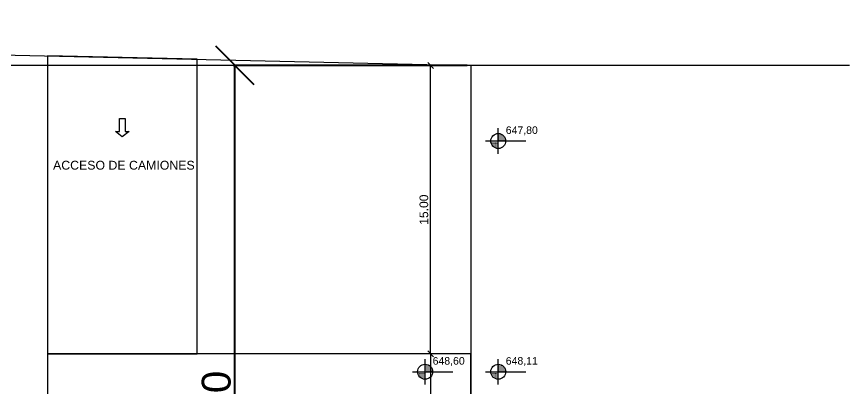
# Model space of a CAD drawing. Header units: metres. Extents: x 0 to 8715937, y -236336 to 216.
# Drawn here: x 176.4 to 219.67, y 127.34 to 146.67 of the extents above; entities that cross this region are included whole.
import ezdxf

# ---------------------------------------------------------------- set-up
doc = ezdxf.new("R2010")
doc.units = ezdxf.units.M
doc.header["$MEASUREMENT"] = 0
doc.header["$PDMODE"] = 3
for name, color, linetype in [('0-BLOCK-ARQUITECTURA', 7, 'Continuous'), ('0-BLOCK-COCHERAS', 7, 'Continuous'), ('0-BLOCK-ESTRUCTURA', 7, 'Continuous'), ('1', 7, 'Continuous'), ('AUX', 251, 'Continuous'), ('COCHERAS', 251, 'Continuous'), ('COTAS ESTACIONAMIENTO', 2, 'Continuous'), ('COTAS EXTERIORES', 2, 'Continuous'), ('terreno mensura', 6, 'Continuous'), ('TEXTO', 7, 'Continuous')]:
    doc.layers.add(name, color=color, linetype=linetype)
doc.styles.add('AR', font='arial.ttf')
doc.styles.add('ARIAL', font='arial.ttf')
doc.dimstyles.new('DIARCO-01', dxfattribs={"dimtxt": 0.45, "dimasz": 0.3, "dimexe": 0.1, "dimexo": 0.18, "dimgap": 0.12, "dimtad": 1, "dimzin": 0, "dimdsep": 46, "dimtxsty": 'AR', "dimblk": 'OBLIQUE', "dimcen": 0.09, "dimclrd": 52, "dimclre": 251, "dimclrt": 256, "dimadec": 0, "dimazin": 0, "dimtfac": 1, "dimtofl": 0, "dimtmove": 1, "dimatfit": 3, "dimldrblk": 'OBLIQUE', "dimfxl": 0.18, "dimtolj": 1, "dimtzin": 0, "dimarcsym": 1})

# ---------------------------------------------------------------- blocks, each defined once
blk = doc.blocks.new('_Oblique')
at = {"layer": '1', "color": 0, "lineweight": -2}
blk.add_line((-0.5, -0.5), (0.5, 0.5), dxfattribs=at)
blk = doc.blocks.new('*D116')
at = {"layer": 'COTAS ESTACIONAMIENTO', "color": 251, "lineweight": -2, "transparency": 16777216}
for p, q in [((110.375, 129.13), (110.095, 129.13)), ((110.375, 107.13), (110.095, 107.13))]:
    blk.add_line(p, q, dxfattribs=at)
at = {"layer": 'COTAS ESTACIONAMIENTO', "color": 52, "lineweight": -2, "transparency": 16777216}
blk.add_line((110.195, 129.13), (110.195, 107.13), dxfattribs=at)
at = {"layer": 'Defpoints', "color": 0, "transparency": 16777216}
for p in [(111.48, 129.13), (110.195, 107.13), (111.48, 107.13)]:
    blk.add_point(p, dxfattribs=at)
at = {"layer": 'COTAS ESTACIONAMIENTO', "color": 52, "lineweight": -2, "transparency": 16777216, "xscale": 0.3, "yscale": 0.3, "zscale": 0.3}
for p, rotation in [((110.195, 129.13), 90), ((110.195, 107.13), 270)]:
    blk.add_blockref('_Oblique', p, dxfattribs=dict(at, rotation=rotation))
at = {"layer": 'COTAS ESTACIONAMIENTO', "transparency": 16777216, "insert": (109.845, 118.13), "char_height": 0.45, "attachment_point": 5, "rotation": 90, "style": 'AR'}
blk.add_mtext('\\A1;22.00', dxfattribs=at)
blk = doc.blocks.new('*D130')
at = {"layer": 'COTAS ESTACIONAMIENTO', "color": 251, "lineweight": -2, "transparency": 16777216}
for p, q in [((110.375, 144.13), (110.095, 144.13)), ((110.375, 129.13), (110.095, 129.13))]:
    blk.add_line(p, q, dxfattribs=at)
at = {"layer": 'COTAS ESTACIONAMIENTO', "color": 52, "lineweight": -2, "transparency": 16777216}
blk.add_line((110.195, 129.13), (110.195, 144.13), dxfattribs=at)
at = {"layer": 'Defpoints', "color": 0, "transparency": 16777216}
for p in [(110.195, 144.13), (111.48, 144.13), (111.48, 129.13)]:
    blk.add_point(p, dxfattribs=at)
at = {"layer": 'COTAS ESTACIONAMIENTO', "color": 52, "lineweight": -2, "transparency": 16777216, "xscale": 0.3, "yscale": 0.3, "zscale": 0.3}
for p, rotation in [((110.195, 144.13), 90), ((110.195, 129.13), 270)]:
    blk.add_blockref('_Oblique', p, dxfattribs=dict(at, rotation=rotation))
at = {"layer": 'COTAS ESTACIONAMIENTO', "transparency": 16777216, "insert": (109.845, 136.63), "char_height": 0.45, "attachment_point": 5, "rotation": 90, "style": 'AR'}
blk.add_mtext('\\A1;15.00', dxfattribs=at)
blk = doc.blocks.new('NivP')
at = {"layer": 'AUX', "ltscale": 0.21}
h = blk.add_hatch(dxfattribs=at)
h.set_pattern_fill('DOTS', color=256, scale=0.016, style=0)
h.set_pattern_definition([(0, (-0.39, -0.39), (0.0127, 0.0254), [0, -0.0254])])
h.paths.add_polyline_path([(0, 0.39), (0, 0), (0.39, 0, 0.414214)])
h.paths.add_polyline_path([(-0.39, 0, 0.414214), (0, -0.39), (0, 0)])
at = {"layer": 'TEXTO', "ltscale": 0.21}
for points in [[(0, -0.66), (0, 0.66)], [(-0.66, 0), (1.44, 0)]]:
    blk.add_lwpolyline(points, dxfattribs=at)
blk.add_circle((0, 0), 0.39, dxfattribs=at)
blk = doc.blocks.new('*D227')
at = {"layer": 'COTAS EXTERIORES', "color": 251, "lineweight": 40, "ltscale": 0.1, "transparency": 16777216}
for p, q in [((112.1, 144.13), (99.925, 144.13)), ((102.9, 107.129), (99.925, 107.129))]:
    blk.add_line(p, q, dxfattribs=at)
at = {"layer": 'COTAS EXTERIORES', "color": 52, "lineweight": 40, "ltscale": 0.1, "transparency": 16777216}
blk.add_line((100.025, 107.129), (100.025, 144.13), dxfattribs=at)
at = {"layer": 'Defpoints', "color": 0, "ltscale": 0.1, "transparency": 16777216}
for p in [(100.025, 144.13), (112.28, 144.13), (103.08, 107.129)]:
    blk.add_point(p, dxfattribs=at)
at = {"layer": 'COTAS EXTERIORES', "color": 52, "lineweight": 40, "ltscale": 0.1, "transparency": 16777216, "xscale": 2, "yscale": 2, "zscale": 2}
for p, rotation in [((100.025, 144.13), 90), ((100.025, 107.129), 270)]:
    blk.add_blockref('_Oblique', p, dxfattribs=dict(at, rotation=rotation))
at = {"layer": 'COTAS EXTERIORES', "lineweight": 40, "ltscale": 0.1, "transparency": 16777216, "insert": (99.059, 125.63), "char_height": 1.5, "attachment_point": 5, "rotation": 90, "style": 'AR'}
blk.add_mtext('\\A1;37.00', dxfattribs=at)
blk = doc.blocks.new('DPM-ESTRUCTURA')
at = {"layer": 'terreno mensura', "ltscale": 0.1}
blk.add_lwpolyline([(112.279, 0), (0, 0), (0, 146.67), (112.28, 144.13)], close=True, dxfattribs=at)
blk = doc.blocks.new('DPM-COCHERAS')
blk.add_lwpolyline([(94.17, 141.369), (94.313, 141.369), (94.313, 140.699), (94.53, 140.699), (94.17, 140.417), (93.81, 140.699), (94.027, 140.699), (94.027, 141.369), (94.17, 141.369)])
at = {"layer": 'COCHERAS', "ltscale": 0.1}
blk.add_line((131.955, 144.13), (-16.579, 144.13), dxfattribs=at)
for points in [[(90.28, 129.13), (98.06, 129.13), (98.06, 144.452), (90.28, 144.628)], [(90.28, 107.13), (112.28, 107.13), (112.28, 129.13), (90.28, 129.13)]]:
    blk.add_lwpolyline(points, close=True, dxfattribs=at)
at = {"layer": 'terreno mensura', "ltscale": 0.1}
blk.add_lwpolyline([(112.279, 0), (0, 0), (0, 146.67), (112.28, 144.13)], close=True, dxfattribs=at)
at = {"layer": 'TEXTO', "style": 'ARIAL'}
blk.add_text('ACCESO DE CAMIONES', height=0.45826, dxfattribs=at).set_placement((90.571, 138.713))
at = {"layer": 'COTAS ESTACIONAMIENTO'}
for base, p2, angle, picture, middle in [((110.195, 144.13), (111.48, 144.13), 90, '*D130', (109.845, 136.63)), ((110.195, 107.13), (111.48, 107.13), 270, '*D116', (109.845, 118.13))]:
    dim = blk.add_linear_dim(base=base, p1=(111.48, 129.13), p2=p2, angle=angle, dimstyle='DIARCO-01', override={"dimfxlon": 1}, dxfattribs=at)
    dim.commit()
    dim.dimension.update_dxf_attribs({"geometry": picture, "text_midpoint": middle})
blk = doc.blocks.new('DPM-ARQUITECTURA')
at = {"layer": 'terreno mensura', "ltscale": 0.1}
blk.add_lwpolyline([(112.279, 0), (0, 0), (0, 146.67), (112.28, 144.13)], close=True, dxfattribs=at)
for p in [(113.709, 140.202), (109.909, 128.202), (113.709, 128.202)]:
    blk.add_blockref('NivP', p)
at = {"ltscale": 0.49, "char_height": 0.39, "width": 2.83425, "attachment_point": 1, "style": 'AR'}
for s, insert in [('647,80', (114.099, 140.961)), ('648,60', (110.299, 128.961)), ('648,11', (114.099, 128.961))]:
    blk.add_mtext(s, dxfattribs=dict(at, insert=insert))
at = {"layer": 'COTAS EXTERIORES', "lineweight": 40, "ltscale": 0.1}
dim = blk.add_linear_dim(base=(100.025, 144.13), p1=(103.08, 107.129), p2=(112.28, 144.13), angle=90, dimstyle='DIARCO-01', override={"dimtxt": 1.5, "dimasz": 2, "dimgap": 0.2, "dimlwd": 40, "dimlwe": 40}, dxfattribs=at)
dim.commit()
dim.dimension.update_dxf_attribs({"geometry": '*D227', "text_midpoint": (99.059, 125.63)})

msp = doc.modelspace()

# ---------------------------------------------------------------- block references
at = {"layer": '0-BLOCK-ARQUITECTURA'}
msp.add_blockref('DPM-ARQUITECTURA', (87.72, 0), dxfattribs=at)
at = {"layer": '0-BLOCK-COCHERAS'}
msp.add_blockref('DPM-COCHERAS', (87.72, 0), dxfattribs=at)
at = {"layer": '0-BLOCK-ESTRUCTURA', "ltscale": 0.1}
msp.add_blockref('DPM-ESTRUCTURA', (87.72, 0), dxfattribs=at)

doc.saveas('drawing.dxf')
